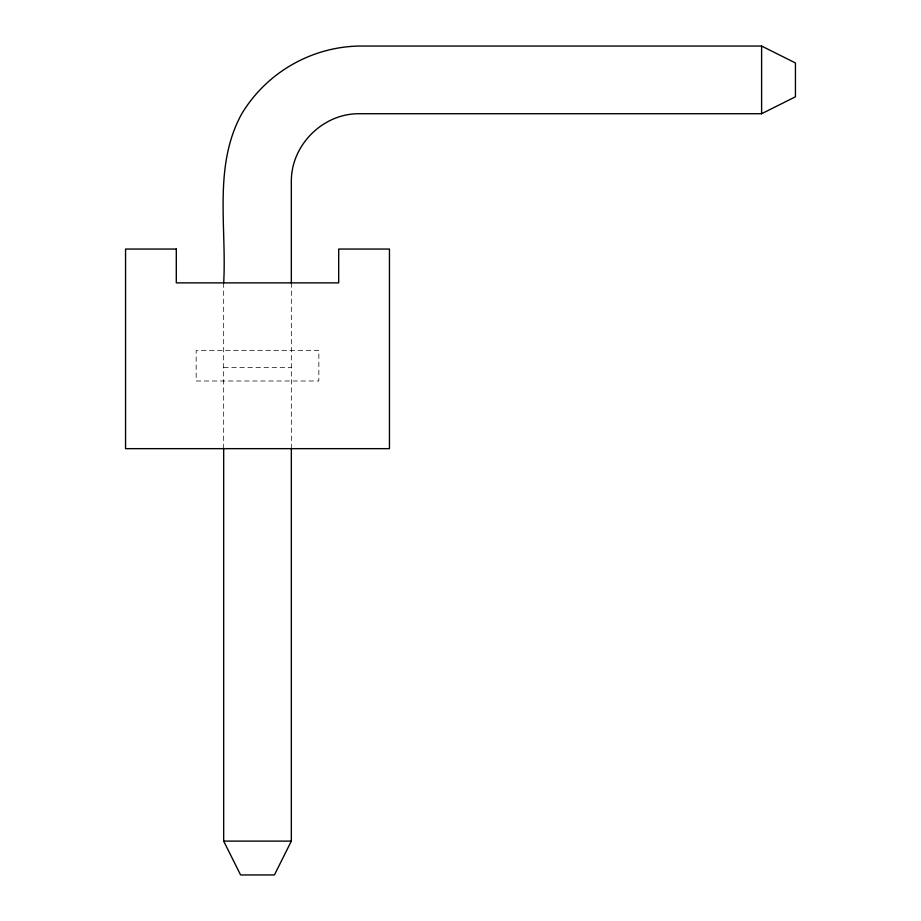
<?xml version="1.0" encoding="UTF-8"?>
<svg xmlns="http://www.w3.org/2000/svg" width="921" height="921" viewBox="0 0 921 921"><rect width="100%" height="100%" fill="white"/><g stroke="black" fill="none" stroke-linecap="round" stroke-linejoin="round"><path stroke-width="0.69" stroke-dasharray="4.61 3.45" d="M223.676 367.456L291.335 367.456M291.335 282.874L291.335 448.654M223.676 282.874L223.676 448.654M318.839 350.544L196.161 350.544L196.161 380.995L318.839 380.995L318.839 350.544"/><path stroke-width="1.38" d="M291.335 448.573L291.335 841.115L274.423 874.95L240.588 874.95L223.676 841.115L223.676 448.573M291.335 283.161L291.335 181.379C291.105 145.161 322.787 113.49 359.006 113.72L761.609 113.72L795.445 96.797L795.445 62.962L761.609 46.05L359.006 46.05C311.091 46.983 266.56 72.69 241.797 113.72C213.131 165.607 226.842 226.796 223.676 283.161M223.676 841.115L291.335 841.115M761.609 46.05L761.609 113.72M176.302 249.05L125.555 249.05L125.555 448.654L389.456 448.654L389.456 249.05L338.698 249.05L338.698 282.874L176.302 282.874L176.302 249.05"/></g></svg>
